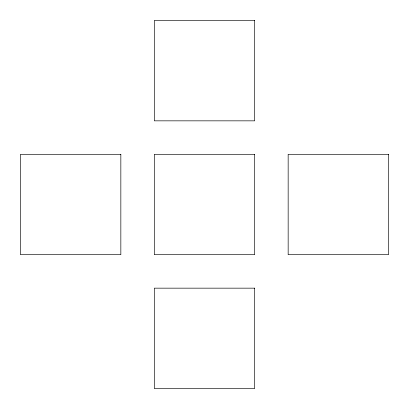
<?xml version="1.0" encoding="UTF-8"?>
<svg xmlns="http://www.w3.org/2000/svg" width="409" height="409" viewBox="0 0 409 409"><rect width="100%" height="100%" fill="white"/><g stroke="black" fill="none" stroke-linecap="round" stroke-linejoin="round"><path stroke-width="0.61" d="M254.695 20.45L154.305 20.45L154.305 120.839L254.695 120.839L254.695 20.45M120.839 154.305L20.45 154.305L20.45 254.695L120.839 254.695L120.839 154.305M254.695 154.305L154.305 154.305L154.305 254.695L254.695 254.695L254.695 154.305M388.55 154.305L288.161 154.305L288.161 254.695L388.55 254.695L388.55 154.305M254.695 288.161L154.305 288.161L154.305 388.55L254.695 388.55L254.695 288.161"/></g></svg>
